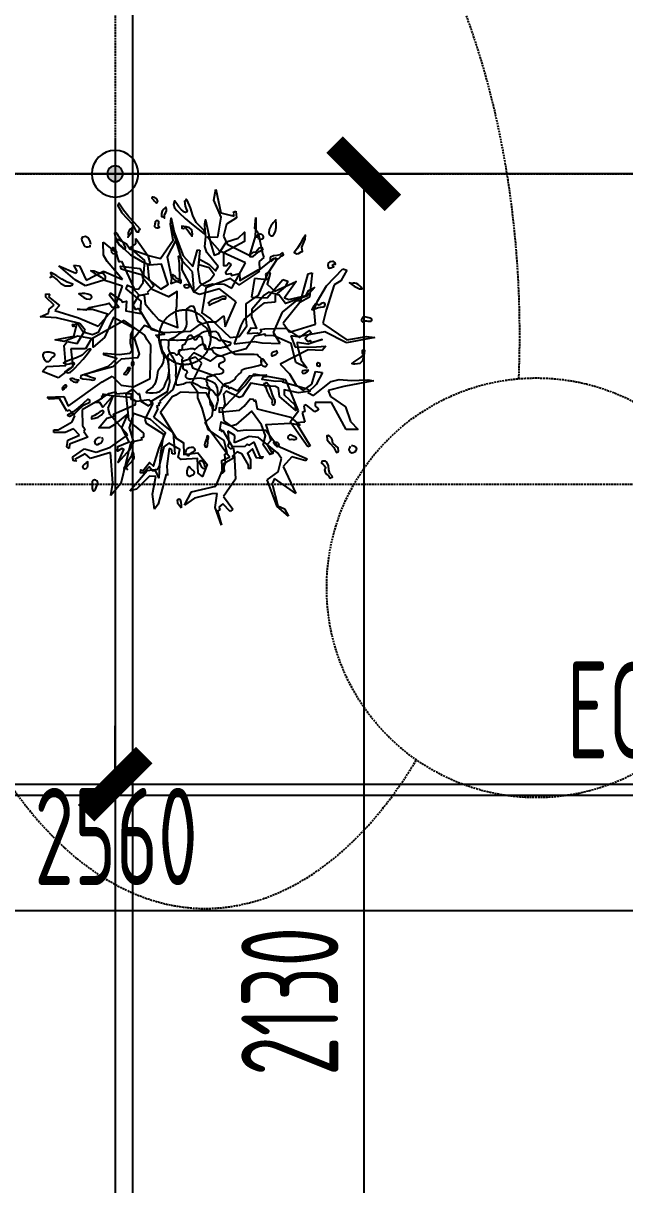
# Model space of a CAD drawing. Header units: millimetres. Extents: x 24675 to 175386, y -87697 to -40478.
# Drawn here: x 130634 to 131408, y -49157 to -47662 of the extents above; entities that cross this region are included whole.
import ezdxf

# ---------------------------------------------------------------- set-up
doc = ezdxf.new("R2010")
doc.units = ezdxf.units.MM
doc.header["$LTSCALE"] = 10
doc.header["$MEASUREMENT"] = 0
doc.linetypes.add('DASH', pattern=[0.35, 0.25, -0.1])
for name, color, linetype in [('EQUIP-消防', 3, 'Continuous'), ('FC-地面造型', 136, 'Continuous'), ('FF-活动家具', 51, 'Continuous'), ('FF2-植物', 86, 'Continuous'), ('RC-LTG', 2, 'Continuous'), ('RC-天花灯具', 2, 'Continuous'), ('RC-天花造型', 30, 'Continuous')]:
    doc.layers.add(name, color=color, linetype=linetype)
doc.styles.add('CCD_DIM', font='archs.shx', dxfattribs={"width": 0.7})
doc.dimstyles.new('1-50', dxfattribs={"dimscale": 50, "dimtxt": 2.5, "dimasz": 1.5, "dimexe": 1.5, "dimexo": 1.5, "dimgap": 0.6, "dimtad": 1, "dimdec": 0, "dimrnd": 5, "dimzin": 0, "dimdsep": 46, "dimtxsty": 'CCD_DIM', "dimblk": 'ARCHTICK', "dimcen": 0.125, "dimclrd": 44, "dimclre": 44, "dimclrt": 50, "dimadec": 0, "dimazin": 0, "dimtfac": 1, "dimtdec": 0, "dimtix": 1, "dimtmove": 2, "dimatfit": 3, "dimldrblk": 'DOT', "dimfxl": 5, "dimfxlon": 1, "dimtvp": 1, "dimtolj": 1, "dimtzin": 0, "dimarcsym": 0})

# ---------------------------------------------------------------- blocks, each defined once
blk = doc.blocks.new('asafs')
at = {"color": 251, "linetype": 'ByBlock'}
for p, q in [((7038, 62645), (6978, 62643)), ((6978, 62643), (6981, 62571)), ((6981, 62571), (7026, 62592)), ((7026, 62592), (7178, 62391)), ((7173, 62492), (7038, 62645)), ((7246, 62579), (7173, 62492)), ((7319, 62585), (7246, 62579)), ((7389, 62736), (7319, 62585)), ((7398, 62439), (7389, 62736)), ((8273, 62588), (8250, 62251)), ((8369, 62662), (8273, 62588)), ((8474, 62379), (8369, 62662)), ((8821, 62569), (8802, 62272)), ((8858, 62525), (8821, 62569)), ((6712, 62128), (6467, 62427)), ((6467, 62427), (6593, 62118)), ((7178, 62391), (7267, 62474)), ((7267, 62474), (7386, 62046)), ((7492, 62019), (7398, 62439)), ((8260, 62125), (8474, 62379)), ((8842, 62345), (8858, 62525)), ((9064, 62211), (8842, 62345)), ((9404, 62357), (9254, 62105)), ((9451, 62432), (9402, 62433)), ((9402, 62433), (9404, 62357)), ((9446, 62227), (9451, 62432)), ((6552, 62096), (6451, 62160)), ((6451, 62160), (6458, 62055)), ((6813, 61936), (6712, 62128)), ((7889, 62291), (7819, 62241)), ((7819, 62241), (7851, 62060)), ((8250, 62251), (7889, 62291)), ((7938, 61907), (7945, 62171)), ((7945, 62171), (8260, 62125)), ((8974, 62189), (8523, 61594)), ((8802, 62272), (8974, 62189)), ((9042, 62161), (9064, 62211)), ((9145, 62062), (9042, 62161)), ((9374, 62079), (9446, 62227)), ((9580, 62174), (9487, 61972)), ((9516, 61818), (9654, 62147)), ((9703, 62191), (9580, 62174)), ((9654, 62147), (9728, 62145)), ((9728, 62145), (9703, 62191)), ((6458, 62055), (6710, 61932)), ((6710, 61932), (6539, 61622)), ((6593, 62118), (6552, 62096)), ((6705, 61616), (6813, 61936)), ((7386, 62046), (7528, 61692)), ((7605, 61925), (7492, 62019)), ((7851, 62060), (7605, 61925)), ((8812, 61580), (9031, 61938)), ((9031, 61938), (9320, 61918)), ((9254, 62105), (9145, 62062)), ((9320, 61918), (9368, 61875)), ((9487, 61972), (9374, 62079)), ((9880, 62085), (9726, 61871)), ((9818, 61861), (9926, 62038)), ((9948, 62063), (9880, 62085)), ((9926, 62038), (9951, 62012)), ((9951, 62012), (9948, 62063)), ((7411, 61228), (7765, 61808)), ((7765, 61808), (7938, 61907)), ((9368, 61875), (9416, 61897)), ((9416, 61897), (9516, 61818)), ((9726, 61871), (9780, 61664)), ((9778, 61406), (9898, 61762)), ((9898, 61762), (9818, 61861)), ((6254, 61632), (6022, 61646)), ((6022, 61646), (6199, 61413)), ((6367, 61562), (6254, 61632)), ((6683, 61283), (6367, 61562)), ((6539, 61622), (6683, 61283)), ((6801, 61277), (6705, 61616)), ((7528, 61692), (7186, 61402)), ((8523, 61594), (8412, 61414)), ((8771, 61390), (8741, 61578)), ((8741, 61578), (8764, 61556)), ((8764, 61556), (8788, 61603)), ((8788, 61603), (8812, 61580)), ((9780, 61664), (9682, 61412)), ((6199, 61413), (6365, 61356)), ((6365, 61356), (6351, 61310)), ((6351, 61310), (6844, 61066)), ((7186, 61402), (6801, 61277)), ((8412, 61414), (8570, 61251)), ((8989, 61469), (8771, 61390)), ((9102, 61440), (8989, 61469)), ((9456, 61103), (9102, 61440)), ((9682, 61412), (9456, 61103)), ((10325, 61351), (9778, 61406)), ((10548, 61379), (10325, 61351)), ((10332, 61206), (10548, 61379)), ((6108, 61160), (6037, 61060)), ((6332, 60890), (6108, 61160)), ((7662, 60855), (7411, 61228)), ((8570, 61251), (8594, 61029)), ((8728, 61061), (8724, 61160)), ((8724, 61160), (9180, 61100)), ((9180, 61100), (9286, 60998)), ((9583, 61047), (10332, 61206)), ((6037, 61060), (5939, 61062)), ((5939, 61062), (6240, 60838)), ((6724, 60911), (6332, 60890)), ((6846, 60989), (6724, 60911)), ((6844, 61066), (6846, 60989)), ((6924, 60809), (6962, 60987)), ((6962, 60987), (7137, 61084)), ((7137, 61084), (7212, 61031)), ((7212, 61031), (7188, 60981)), ((7188, 60981), (7557, 60738)), ((8594, 61029), (8435, 60737)), ((8820, 61063), (8728, 61061)), ((8852, 60967), (8820, 61063)), ((8820, 60740), (8852, 60967)), ((9286, 60998), (9418, 60826)), ((9540, 60848), (9583, 61047)), ((10453, 61044), (10082, 60743)), ((10183, 60696), (10423, 60921)), ((10423, 60921), (10453, 61044)), ((6240, 60838), (6386, 60796)), ((6386, 60796), (6408, 60841)), ((6408, 60841), (6651, 60810)), ((6651, 60810), (6780, 60716)), ((6780, 60716), (6899, 60835)), ((6899, 60835), (6924, 60809)), ((7557, 60738), (7608, 60511)), ((7743, 60815), (7662, 60855)), ((7840, 60741), (7743, 60815)), ((8435, 60737), (7840, 60741)), ((8877, 60669), (8820, 60740)), ((9174, 60806), (8877, 60669)), ((9242, 60775), (9174, 60806)), ((9430, 60464), (9242, 60775)), ((9418, 60826), (9487, 60826)), ((9487, 60826), (9516, 60871)), ((9516, 60871), (9540, 60848)), ((10082, 60743), (10054, 60552)), ((10184, 60584), (10183, 60696)), ((7608, 60511), (7569, 60030)), ((8621, 60325), (8840, 60555)), ((8840, 60555), (8863, 60533)), ((8863, 60533), (8887, 60580)), ((8887, 60580), (8911, 60557)), ((8911, 60557), (8935, 60608)), ((8935, 60608), (8978, 60584)), ((8978, 60584), (9129, 60654)), ((9129, 60654), (9395, 60296)), ((9766, 60507), (9430, 60464)), ((9985, 60516), (9766, 60507)), ((10054, 60552), (9985, 60516)), ((10138, 60400), (10678, 60528)), ((10502, 60636), (10184, 60584)), ((10770, 60590), (10502, 60636)), ((10678, 60528), (10770, 60590)), ((6319, 60223), (5686, 60430)), ((5686, 60430), (6227, 60210)), ((8114, 60167), (8621, 60325)), ((9395, 60296), (9775, 60256)), ((9677, 60358), (9993, 60391)), ((9701, 60311), (9677, 60358)), ((9771, 60303), (9701, 60311)), ((9775, 60256), (9771, 60303)), ((9993, 60391), (10164, 60374)), ((10164, 60374), (10138, 60400)), ((6227, 60210), (6412, 60029)), ((6507, 60035), (6319, 60223)), ((8033, 59937), (8114, 60167)), ((10685, 60056), (10440, 59939)), ((10553, 59880), (10685, 60056)), ((6412, 60029), (6114, 59955)), ((6114, 59955), (6117, 59913)), ((6117, 59913), (6462, 59936)), ((6462, 59936), (6702, 59893)), ((6871, 59993), (6507, 60035)), ((6702, 59893), (6753, 59818)), ((6796, 59541), (6912, 59897)), ((6912, 59897), (6871, 59993)), ((7445, 59877), (7396, 59726)), ((7569, 60030), (7445, 59877)), ((8138, 59821), (8033, 59937)), ((8510, 59993), (8138, 59821)), ((8660, 59874), (8510, 59993)), ((8757, 59872), (8660, 59874)), ((8943, 59790), (8757, 59872)), ((10440, 59939), (10327, 59506)), ((10465, 59576), (10553, 59880)), ((5218, 59688), (5020, 59655)), ((5020, 59655), (5438, 59556)), ((5513, 59550), (5218, 59688)), ((6124, 59552), (5873, 59788)), ((5873, 59788), (5874, 59599)), ((6753, 59818), (6712, 59663)), ((6712, 59663), (6713, 59461)), ((7396, 59726), (7392, 59575)), ((9317, 59672), (8943, 59790)), ((9507, 59378), (9317, 59672)), ((5438, 59556), (5491, 59315)), ((5874, 59599), (5513, 59550)), ((5517, 59271), (5641, 59446)), ((5641, 59446), (5857, 59497)), ((5857, 59497), (5995, 59427)), ((5995, 59427), (6186, 59015)), ((6319, 59086), (6124, 59552)), ((6713, 59461), (6778, 59320)), ((7024, 59237), (6796, 59541)), ((7392, 59575), (7276, 59448)), ((7276, 59448), (7472, 59418)), ((8503, 59019), (8948, 59430)), ((8948, 59430), (9154, 59398)), ((10327, 59506), (9914, 59343)), ((10457, 59480), (10465, 59576)), ((10708, 59505), (10457, 59480)), ((10639, 59370), (10702, 59441)), ((10702, 59441), (10750, 59416)), ((11020, 59385), (10708, 59505)), ((10750, 59416), (10772, 59461)), ((10772, 59461), (11020, 59385)), ((5420, 59336), (5399, 59291)), ((5399, 59291), (5517, 59271)), ((5445, 59316), (5420, 59336)), ((5469, 59335), (5445, 59316)), ((5491, 59315), (5469, 59335)), ((6778, 59320), (6319, 59086)), ((7472, 59418), (7024, 59237)), ((7443, 59138), (7773, 59249)), ((7773, 59249), (7725, 58896)), ((9154, 59398), (9326, 59148)), ((9411, 59193), (9341, 59317)), ((9341, 59317), (9558, 59295)), ((9727, 59319), (9507, 59378)), ((9558, 59295), (9603, 59316)), ((9603, 59316), (9652, 59263)), ((9652, 59263), (9630, 59214)), ((9754, 59358), (9727, 59319)), ((9914, 59343), (9754, 59358)), ((10195, 59159), (10507, 59361)), ((10507, 59361), (10732, 59187)), ((10773, 59235), (10639, 59370)), ((10732, 59187), (10773, 59235)), ((6186, 59015), (5846, 58921)), ((7217, 58958), (7335, 59088)), ((7335, 59088), (7443, 59138)), ((8307, 58886), (8503, 59019)), ((9326, 59148), (9303, 58990)), ((9542, 59196), (9411, 59193)), ((9425, 58934), (9542, 59196)), ((9630, 59214), (9726, 59196)), ((9726, 59196), (10195, 59159)), ((5846, 58921), (5720, 58924)), ((5720, 58924), (5775, 58878)), ((5775, 58878), (6146, 58787)), ((6216, 58762), (6287, 58848)), ((6437, 58838), (6223, 58580)), ((6287, 58848), (6437, 58838)), ((6594, 58923), (6931, 58967)), ((6610, 58699), (6594, 58923)), ((6931, 58967), (6935, 58683)), ((7031, 58738), (7093, 58816)), ((7093, 58816), (7217, 58958)), ((7725, 58896), (7743, 58757)), ((8349, 58606), (8307, 58886)), ((9303, 58990), (9300, 58640)), ((9434, 58765), (9425, 58934)), ((6146, 58787), (6216, 58762)), ((6247, 58529), (6488, 58676)), ((6488, 58676), (6511, 58726)), ((6511, 58726), (6610, 58699)), ((6935, 58683), (6597, 58413)), ((7005, 58536), (7031, 58738)), ((7743, 58757), (7742, 58425)), ((8392, 58310), (8349, 58606)), ((8446, 58655), (8457, 58664)), ((8511, 58597), (8446, 58655)), ((8457, 58664), (8466, 58675)), ((8466, 58675), (8471, 58689)), ((8471, 58689), (8469, 58705)), ((8469, 58705), (8536, 58664)), ((8587, 58564), (8511, 58597)), ((8536, 58664), (8607, 58633)), ((8607, 58633), (8679, 58600)), ((8679, 58600), (8747, 58551)), ((9300, 58640), (9578, 58425)), ((9702, 58422), (9434, 58765)), ((10186, 58592), (10040, 58401)), ((10663, 58398), (10186, 58592)), ((6223, 58580), (6247, 58529)), ((6597, 58413), (6626, 58323)), ((6728, 58370), (6883, 58539)), ((6883, 58539), (7005, 58536)), ((7182, 58402), (6970, 58152)), ((7552, 58555), (7182, 58402)), ((7742, 58425), (7552, 58555)), ((7841, 57921), (8117, 58417)), ((8117, 58417), (8282, 58247)), ((8668, 58537), (8587, 58564)), ((8746, 58500), (8668, 58537)), ((8768, 58491), (8746, 58500)), ((8747, 58551), (8765, 58544)), ((8765, 58544), (8789, 58544)), ((8792, 58487), (8768, 58491)), ((8789, 58544), (8815, 58545)), ((8817, 58490), (8792, 58487)), ((8815, 58545), (8838, 58539)), ((8839, 58497), (8817, 58490)), ((8838, 58539), (8842, 58531)), ((8842, 58505), (8839, 58497)), ((8842, 58531), (8843, 58518)), ((8843, 58518), (8842, 58505)), ((9578, 58425), (9793, 57885)), ((9801, 58348), (9702, 58422)), ((10040, 58401), (9801, 58348)), ((10161, 58462), (10256, 58499)), ((10417, 58072), (10161, 58462)), ((10256, 58499), (10650, 58388)), ((10650, 58388), (10697, 58266)), ((10830, 58190), (10663, 58398)), ((6626, 58323), (6728, 58370)), ((7002, 58098), (7381, 58382)), ((7381, 58382), (7540, 58269)), ((7540, 58269), (7381, 57804)), ((7614, 58117), (7600, 58241)), ((7600, 58241), (7805, 58157)), ((8282, 58247), (8484, 58119)), ((8942, 58067), (8392, 58310)), ((9140, 58207), (8942, 58067)), ((9580, 57881), (9140, 58207)), ((9767, 58161), (9940, 58314)), ((9940, 58314), (10417, 58072)), ((10697, 58266), (10830, 58190)), ((6964, 58082), (6482, 57962)), ((6899, 57926), (7002, 58098)), ((6970, 58152), (6964, 58082)), ((7512, 57634), (7614, 58117)), ((7805, 58157), (7787, 57778)), ((8574, 57992), (8456, 57842)), ((8484, 58119), (8574, 57992)), ((8826, 57932), (8845, 57974)), ((8845, 57974), (8945, 57952)), ((8945, 57952), (8965, 57997)), ((8965, 57997), (9141, 57947)), ((9141, 57947), (9155, 58103)), ((9155, 58103), (9561, 57841)), ((9830, 57908), (9767, 58161)), ((6482, 57962), (6462, 57892)), ((6462, 57892), (6899, 57926)), ((6968, 57780), (6690, 57630)), ((7117, 57840), (6968, 57780)), ((7381, 57804), (7117, 57840)), ((7787, 57778), (7768, 57607)), ((7850, 57675), (7841, 57921)), ((8456, 57842), (8226, 57782)), ((8226, 57782), (8239, 57655)), ((8239, 57655), (8458, 57764)), ((8658, 57804), (8400, 57496)), ((8458, 57764), (8604, 57909)), ((8604, 57909), (8658, 57804)), ((8775, 57482), (8780, 57773)), ((8780, 57773), (8848, 57771)), ((8947, 57771), (8826, 57932)), ((8848, 57771), (8896, 57710)), ((8926, 57723), (8947, 57771)), ((9561, 57841), (9580, 57881)), ((9793, 57885), (9830, 57908)), ((6690, 57630), (6378, 57345)), ((6668, 57489), (7123, 57625)), ((7123, 57625), (7363, 57677)), ((7363, 57677), (7642, 57239)), ((7697, 57242), (7512, 57634)), ((7768, 57607), (7850, 57675)), ((8896, 57710), (8926, 57723)), ((6378, 57345), (6401, 57275)), ((6401, 57275), (6594, 57372)), ((6594, 57372), (6668, 57489)), ((8400, 57496), (8358, 57356)), ((8358, 57356), (8372, 57136)), ((8479, 57270), (8563, 57546)), ((8563, 57546), (8667, 57503)), ((8667, 57503), (8843, 57227)), ((9247, 57204), (8775, 57482)), ((7642, 57239), (7577, 56886)), ((7589, 56736), (7697, 57242)), ((8364, 56741), (8479, 57270)), ((8843, 57227), (9105, 57133)), ((9242, 56990), (9247, 57204)), ((8357, 56996), (8347, 56842)), ((8372, 57136), (8357, 56996)), ((9105, 57133), (9242, 56990)), ((7577, 56886), (7589, 56736)), ((8347, 56842), (8364, 56741))]:
    blk.add_line(p, q, dxfattribs=at)
at = {"color": 251, "linetype": 'ByBlock', "flags": 128}
for points in [[(6820, 62212), (6809, 62186), (6802, 62174), (6792, 62164), (6759, 62271), (6706, 62367), (6647, 62459), (6599, 62556), (6601, 62571), (6628, 62556), (6662, 62546), (6683, 62575), (6671, 62565), (6662, 62554), (6658, 62541), (6662, 62525), (6717, 62450), (6782, 62380), (6825, 62303), (6820, 62212)], [(8019, 62572), (8020, 62601), (8027, 62630), (8041, 62653), (8066, 62666), (8079, 62668), (8092, 62666), (8104, 62662), (8132, 62644), (8151, 62635), (8168, 62625), (8181, 62611), (8186, 62598), (8188, 62584), (8187, 62569), (8183, 62556), (8168, 62538), (8148, 62526), (8127, 62514), (8110, 62497), (8101, 62482), (8091, 62469), (8079, 62459), (8065, 62452), (8053, 62453), (8043, 62461), (8036, 62473), (8033, 62482), (8029, 62505), (8024, 62527), (8020, 62549), (8019, 62572)], [(6068, 61865), (6009, 61877), (5958, 61912), (5932, 61962), (5944, 62015), (5972, 62032), (6007, 62025), (6046, 62007), (6081, 61987), (6101, 61968), (6113, 61940), (6116, 61908), (6109, 61878), (6100, 61877), (6086, 61878)], [(8483, 61817), (8496, 61762), (8492, 61736), (8466, 61716), (8446, 61790), (8419, 61865), (8404, 61931), (8424, 61979), (8459, 61984), (8475, 61941), (8480, 61876), (8483, 61817)], [(10052, 61810), (10030, 61804), (10006, 61804), (9956, 61808), (9980, 61836), (10002, 61867), (10024, 61890), (10051, 61898), (10074, 61885), (10083, 61859), (10076, 61831), (10052, 61810)], [(10280, 61654), (10277, 61678), (10290, 61702), (10311, 61718), (10333, 61720), (10368, 61715), (10402, 61717), (10436, 61718), (10468, 61706), (10471, 61701), (10472, 61691), (10471, 61681), (10468, 61673), (10442, 61655), (10412, 61646), (10381, 61636), (10352, 61621), (10334, 61616), (10313, 61623), (10294, 61637), (10280, 61654)], [(5366, 61403), (5487, 61327), (5586, 61226), (5688, 61128), (5815, 61059), (5817, 61054), (5818, 61042), (5818, 61013), (5802, 61015), (5789, 61011), (5778, 61001), (5769, 60989), (5664, 61097), (5557, 61201), (5443, 61298), (5319, 61383), (5344, 61397), (5356, 61403), (5366, 61403)], [(5859, 61400), (5856, 61406), (5855, 61418), (5856, 61446), (5934, 61428), (6006, 61396), (6070, 61350), (6127, 61285), (6131, 61269), (6127, 61254), (6117, 61244), (6108, 61242), (6044, 61277), (5984, 61319), (5924, 61362), (5859, 61400)], [(5262, 60746), (5275, 60735), (5286, 60723), (5290, 60710), (5285, 60697), (5276, 60693), (5264, 60691), (5251, 60693), (5240, 60698), (5218, 60720), (5200, 60746), (5191, 60772), (5195, 60793), (5210, 60799), (5225, 60786), (5243, 60764), (5262, 60746)], [(5489, 60558), (5458, 60540), (5428, 60531), (5398, 60531), (5365, 60540), (5399, 60578), (5437, 60605), (5482, 60617), (5534, 60612), (5533, 60595), (5538, 60582), (5548, 60570), (5560, 60560), (5522, 60564), (5504, 60563), (5489, 60558)], [(5459, 60298), (5555, 60188), (5649, 60075), (5738, 59959), (5823, 59840), (5794, 59836), (5767, 59845), (5746, 59860), (5733, 59874), (5626, 59989), (5500, 60055), (5365, 60103), (5230, 60165), (5210, 60183), (5230, 60187), (5255, 60191), (5251, 60211), (5296, 60206), (5340, 60195), (5382, 60179), (5425, 60161), (5435, 60163), (5444, 60173), (5449, 60188), (5445, 60205), (5405, 60262), (5354, 60307), (5299, 60347), (5246, 60389), (5315, 60408), (5373, 60386), (5420, 60343), (5459, 60298)], [(6718, 60227), (6696, 60227), (6674, 60228), (6657, 60235), (6650, 60254), (6639, 60296), (6615, 60327), (6588, 60353), (6567, 60383), (6605, 60385), (6623, 60384), (6638, 60378), (6667, 60346), (6686, 60308), (6701, 60267), (6718, 60227)], [(6771, 60072), (6749, 60095), (6741, 60122), (6743, 60149), (6750, 60172), (6758, 60178), (6770, 60173), (6783, 60162), (6792, 60148), (6795, 60127), (6790, 60108), (6781, 60090), (6771, 60072)], [(9785, 59998), (9777, 59997), (9772, 59993), (9762, 59983), (9739, 59954), (9721, 59919), (9700, 59896), (9670, 59900), (9650, 59927), (9647, 59964), (9657, 60003), (9676, 60036), (9694, 60052), (9716, 60061), (9740, 60065), (9764, 60060), (9778, 60049), (9787, 60032), (9794, 60014), (9803, 59997)], [(10733, 60106), (10683, 60113), (10632, 60118), (10592, 60129), (10579, 60158), (10601, 60190), (10644, 60181), (10693, 60147), (10733, 60106)], [(10010, 59689), (9980, 59711), (9943, 59720), (9909, 59734), (9885, 59769), (9884, 59787), (9889, 59802), (9898, 59812), (9906, 59813), (9947, 59795), (9993, 59772), (10021, 59739), (10010, 59689)], [(5804, 58594), (5738, 58571), (5673, 58560), (5607, 58561), (5537, 58571), (5591, 58615), (5649, 58653), (5710, 58680), (5778, 58687), (5792, 58682), (5806, 58671), (5818, 58656), (5825, 58640), (5825, 58627), (5820, 58614), (5813, 58601), (5804, 58594)], [(6132, 58174), (6126, 58147), (6094, 58102), (6088, 58073), (6010, 58087), (5939, 58064), (5869, 58035), (5795, 58029), (5873, 58079), (5954, 58123), (6034, 58169), (6108, 58226), (6123, 58200), (6128, 58187), (6132, 58174)], [(6251, 57534), (6259, 57582), (6285, 57609), (6323, 57614), (6364, 57600), (6374, 57582), (6365, 57560), (6352, 57533), (6347, 57506), (6334, 57521), (6328, 57527), (6322, 57529), (6309, 57524), (6300, 57513), (6296, 57499), (6298, 57481), (6274, 57483), (6260, 57496), (6254, 57515), (6251, 57534)], [(10104, 57420), (10046, 57471), (9976, 57491), (9904, 57504), (9838, 57536), (9828, 57554), (9824, 57580), (9827, 57606), (9835, 57622), (9861, 57625), (9883, 57605), (9905, 57576), (9930, 57553), (9945, 57551), (9958, 57557), (9969, 57566), (9979, 57571), (10020, 57560), (10055, 57531), (10088, 57496), (10127, 57471), (10104, 57420)], [(9638, 57329), (9579, 57339), (9542, 57387), (9502, 57436), (9436, 57449), (9412, 57460), (9383, 57491), (9364, 57524), (9370, 57545), (9442, 57539), (9506, 57483), (9574, 57415), (9660, 57370), (9664, 57363), (9660, 57350), (9651, 57337), (9638, 57329)], [(6724, 57037), (6726, 57025), (6727, 57012), (6727, 56987), (6697, 57008), (6672, 57034), (6651, 57064), (6632, 57095), (6625, 57122), (6629, 57153), (6633, 57186), (6623, 57219), (6680, 57132), (6705, 57087), (6724, 57037)], [(9527, 57101), (9537, 57056), (9546, 57036), (9561, 57020), (9592, 57011), (9622, 57019), (9648, 57039), (9665, 57067), (9667, 57092), (9656, 57112), (9636, 57127), (9611, 57138), (9593, 57138), (9578, 57131), (9563, 57123), (9545, 57120)], [(7304, 56978), (7276, 56979), (7248, 56972), (7227, 56957), (7221, 56935), (7232, 56884), (7236, 56858), (7239, 56831), (7245, 56818), (7257, 56809), (7274, 56804), (7290, 56805), (7298, 56810), (7303, 56818), (7305, 56836), (7304, 56863), (7300, 56890), (7300, 56917), (7315, 56940), (7320, 56950), (7318, 56962), (7312, 56973), (7304, 56978)], [(8070, 57082), (8057, 56985), (8005, 56939), (7925, 56922), (7829, 56909), (7828, 56960), (7848, 56960), (7869, 56959), (7887, 56952), (7902, 56933), (7948, 56979), (7987, 57032), (8024, 57085), (8068, 57133), (8069, 57108), (8070, 57082)]]:
    blk.add_lwpolyline(points, dxfattribs=at)
at = {"flags": 128}
for points in [[(6339, 59365), (6376, 59348), (6500, 59442), (6533, 59427), (6517, 59347), (6552, 59331), (6515, 59192), (6636, 59179), (6438, 58858), (6469, 58843), (6717, 59189), (6606, 59348), (6788, 59783), (7017, 59814), (7234, 59844), (7339, 59686), (7663, 59328), (7640, 59164), (7448, 59031), (7326, 59050), (7054, 59057), (6891, 58838), (6475, 58674), (6493, 58643), (6689, 58691), (6809, 58551), (6627, 58174), (6926, 58374), (6956, 58298), (6875, 57985), (6781, 57950), (6723, 57844), (6883, 57975), (7027, 58352), (6878, 58471), (6834, 58662), (6890, 58740), (7153, 58949), (7284, 58954), (7489, 58858), (7485, 58962), (7580, 59016), (7565, 58844), (7582, 58808), (7542, 58770), (7503, 58787), (7491, 58711), (7468, 58339), (7628, 58088), (7496, 57911), (7533, 57878), (7636, 57983), (7692, 57932), (7673, 57894), (7709, 57876), (7652, 57679), (7741, 57926), (7719, 58127), (7794, 58119), (8031, 58045), (8168, 57938), (8075, 58135), (7738, 58230), (7607, 58560), (7616, 58687), (7586, 58709), (7629, 58884), (7855, 59031), (7942, 59328), (8003, 59474), (8004, 59552), (8094, 59669), (7956, 59968), (8045, 60050), (8225, 59982), (8353, 59577), (8534, 59400), (8517, 59382), (8554, 59363), (8536, 59344), (8576, 59325), (8558, 59290), (8614, 59169), (8340, 58962), (8313, 58660), (8349, 58662), (8355, 58718), (8391, 58736), (8421, 58485), (8409, 58349), (8429, 58369), (8534, 57939), (8583, 57865), (8616, 58077), (8572, 58330), (8659, 58330), (8836, 58136), (8932, 58112), (8694, 58410), (8546, 58435), (8517, 58490), (8507, 58664), (8471, 58932), (8709, 59078), (8732, 59132), (8622, 59370), (8677, 59414), (8853, 59386), (8927, 59410), (8925, 59484), (9001, 59485), (8960, 59124), (8883, 59040), (8751, 58937), (8752, 58882), (8787, 58859), (8770, 58840), (8924, 58804), (9056, 58205), (9193, 58032), (9168, 58210), (9205, 58644), (9482, 58544), (9558, 58607), (9697, 58519), (9677, 58499), (9716, 58501), (9733, 58555), (9564, 58680), (9405, 58640), (9208, 58720), (8966, 58904), (9223, 59182), (9245, 59271), (9181, 59446), (9326, 59467), (9309, 59449), (9346, 59430), (9328, 59411), (9608, 59233), (9597, 59003), (9563, 58965), (9581, 58927), (9521, 58848), (9778, 58734), (9777, 58676), (9813, 58695), (9798, 58793), (9640, 58869), (9722, 58957), (9837, 58899), (9997, 58892), (9997, 58931), (9938, 58930), (9741, 59053), (9706, 59140), (9782, 59221), (9820, 59203), (9922, 59378), (10061, 59363), (10095, 59392), (9865, 59411), (9802, 59274), (9336, 59641), (9195, 59731), (9070, 59607), (8898, 59591), (8670, 59720), (8667, 60194), (8722, 60270), (8753, 60334), (9039, 60530), (9493, 60241), (9571, 60103), (9777, 60094), (9744, 59843), (9944, 59670), (10162, 59751), (10103, 59828), (9842, 59850), (9869, 60137), (9829, 60193), (9689, 60170), (9582, 60367), (9653, 60456), (9978, 60526), (10208, 60530), (10090, 60587), (10084, 60646), (10016, 60705), (10133, 60810), (10131, 60858), (10075, 60856), (10092, 60821), (9938, 60702), (10003, 60630), (9673, 60540), (9400, 60432), (9172, 60707), (9070, 61015), (9332, 61087), (9581, 60998), (9729, 61075), (9957, 61267), (9719, 61170), (9702, 61203), (9751, 61283), (9669, 61278), (9577, 61079), (9335, 61219), (9074, 61109), (9286, 61357), (9339, 61446), (9347, 61630), (9168, 61492), (9126, 61360), (9091, 61372), (8907, 60983), (8847, 60982), (8785, 61080), (8764, 61393), (8971, 61568), (8893, 61625), (8893, 61703), (8723, 61466), (8692, 61351), (8727, 61333), (8706, 61139), (8635, 61037), (8728, 60942), (8708, 60922), (8847, 60890), (8924, 60750), (8884, 60691), (8845, 60710), (8661, 60419), (8486, 60381), (8112, 60418), (7992, 60519), (7874, 60559), (7757, 60564), (7657, 60658), (7636, 60502), (7491, 60861), (7723, 61039), (8001, 60942), (8076, 60974), (8103, 61263), (8247, 61410), (8400, 61912), (8236, 61484), (8098, 61339), (8037, 61577), (8005, 61575), (8026, 61300), (7996, 61110), (7938, 61070), (7818, 61104), (7661, 61106), (7552, 61055), (7365, 61424), (7725, 61574), (7904, 61770), (7758, 61772), (7716, 62059), (7819, 62293), (7791, 62451), (7720, 62119), (7534, 62080), (7549, 62097), (7533, 62117), (7549, 62136), (7513, 62153), (7499, 62059), (7637, 61959), (7679, 61787), (7626, 61678), (7309, 61530), (7232, 61802), (7233, 61902), (7198, 61859), (7131, 61565), (7113, 61509), (7181, 61452), (7175, 61333), (6972, 61506), (6932, 61487), (7049, 61294), (7089, 61275), (7068, 61197), (7242, 61207), (7280, 60938), (7060, 60938), (6847, 61211), (6777, 61188), (6815, 61107), (6948, 60981), (6947, 60884), (7104, 60861), (7165, 60811), (7277, 60710), (7379, 60615), (7419, 60529), (7509, 60265), (7234, 60307), (7127, 60294), (6870, 60299), (6968, 60449), (6845, 60745), (6649, 60917), (6594, 60922), (6496, 61307), (6441, 61324), (6473, 60976), (6607, 60892), (6832, 60587), (6746, 60462), (6384, 60593), (6409, 60803), (6360, 60923), (6241, 61146), (6016, 61397), (5962, 61379), (6040, 61225), (6131, 61165), (6242, 60801), (6285, 60610), (5949, 60392), (5674, 60448), (5558, 60441), (5952, 60348), (6253, 60492), (6629, 60405), (6725, 60414), (6663, 60252), (6368, 60271), (6235, 60288), (6289, 60222), (6480, 60226), (6868, 60001), (6737, 59871), (6641, 59712), (6544, 59642), (6426, 59738), (6377, 59922), (6278, 59912), (6366, 59737), (6479, 59619), (6399, 59578), (6157, 59786), (6048, 59822), (5878, 59813), (5769, 59827), (5649, 59837), (5571, 59824), (5983, 59726), (6197, 59656), (6166, 59573), (5954, 59437), (5884, 59230), (5775, 59123), (5941, 59116), (6150, 59488), (6376, 59480), (6376, 59427), (6329, 59389)], [(7622, 59695), (7566, 59711), (7553, 59715), (7548, 59721), (7543, 59726), (7505, 59753), (7494, 59764), (7486, 59777), (7475, 59798), (7460, 59816), (7442, 59832), (7424, 59847), (7419, 59853), (7405, 59874), (7402, 59880), (7399, 59901), (7355, 59918), (7260, 59945), (7167, 59971), (7125, 59988), (7125, 60014), (7124, 60041), (7129, 60065), (7147, 60083), (7158, 60091), (7167, 60100), (7173, 60110), (7179, 60121), (7228, 60126), (7331, 60122), (7435, 60115), (7489, 60115), (7556, 60154), (7597, 60198), (7632, 60248), (7680, 60307), (7697, 60335), (7714, 60373), (7734, 60408), (7757, 60426), (7774, 60426), (7809, 60422), (7826, 60422), (7882, 60426), (7927, 60417), (7969, 60395), (8018, 60362), (8049, 60342), (8084, 60322), (8120, 60304), (8156, 60292), (8188, 60287), (8222, 60284), (8256, 60281), (8288, 60278), (8313, 60277), (8338, 60280), (8362, 60281), (8415, 60271), (8447, 60273), (8479, 60276), (8512, 60274), (8520, 60271), (8527, 60266), (8533, 60260), (8536, 60251), (8536, 60222), (8529, 60195), (8519, 60168), (8514, 60139), (8510, 60127), (8504, 60115), (8497, 60103), (8492, 60090), (8481, 60022), (8491, 59958), (8519, 59897), (8559, 59839), (8564, 59827), (8567, 59811), (8568, 59793), (8570, 59775), (8577, 59739), (8584, 59703), (8594, 59669), (8606, 59636), (8629, 59604), (8661, 59576), (8694, 59550), (8723, 59518), (8675, 59514), (8625, 59516), (8577, 59525), (8534, 59542), (8495, 59575), (8468, 59621), (8448, 59672), (8430, 59722), (8414, 59780), (8408, 59842), (8411, 59904), (8426, 60002), (8426, 60039), (8418, 60073), (8395, 60095), (8377, 60100), (8357, 60100), (8336, 60093), (8318, 60077), (8309, 60073), (8296, 60077), (8283, 60087), (8275, 60098), (8269, 60116), (8261, 60133), (8250, 60144), (8234, 60148), (8193, 60151), (8155, 60160), (8116, 60169), (8076, 60171), (8071, 60168), (8065, 60163), (8059, 60159), (8053, 60160), (8024, 60191), (7993, 60220), (7959, 60238), (7920, 60235), (7912, 60226), (7905, 60192), (7896, 60178), (7882, 60172), (7867, 60171), (7834, 60174), (7828, 60174), (7823, 60172), (7818, 60169), (7816, 60165), (7796, 60128), (7764, 60107), (7725, 60095), (7685, 60086), (7664, 60075), (7648, 60059), (7640, 60039), (7642, 60019), (7664, 59998), (7695, 59983), (7718, 59965), (7718, 59938), (7708, 59925), (7694, 59912), (7661, 59888), (7656, 59878), (7655, 59865), (7659, 59851), (7665, 59841), (7685, 59830), (7707, 59824), (7756, 59817), (7777, 59811), (7797, 59802), (7816, 59792), (7836, 59784), (7847, 59782), (7859, 59781), (7870, 59779), (7876, 59775), (7886, 59757), (7891, 59736), (7890, 59715), (7878, 59686), (7877, 59677), (7879, 59669), (7884, 59660), (7871, 59653), (7861, 59645), (7854, 59634), (7850, 59621), (7849, 59587), (7853, 59553), (7854, 59519), (7850, 59485), (7842, 59456), (7837, 59437), (7834, 59419), (7830, 59390), (7826, 59379), (7819, 59369), (7811, 59360), (7803, 59350), (7802, 59346), (7802, 59336), (7801, 59332), (7794, 59325), (7786, 59318), (7778, 59314), (7771, 59311), (7757, 59312), (7750, 59324), (7747, 59340), (7745, 59355), (7741, 59370), (7730, 59413), (7724, 59438), (7722, 59450), (7722, 59462), (7725, 59496), (7727, 59510), (7721, 59521), (7700, 59548), (7682, 59585), (7672, 59624), (7660, 59661), (7636, 59691)]]:
    blk.add_lwpolyline(points, close=True, dxfattribs=at)
for points in [[(8295, 62094), (8211, 62018), (8125, 61946), (8036, 61876), (7944, 61810), (7941, 61833), (7947, 61854), (7959, 61871), (7969, 61881), (8057, 61965), (8107, 62064), (8143, 62171), (8189, 62278), (8203, 62293), (8206, 62277), (8210, 62257), (8225, 62261), (8222, 62225), (8214, 62190), (8202, 62156), (8189, 62122), (8190, 62115), (8198, 62107), (8210, 62103), (8223, 62106), (8267, 62138), (8301, 62177), (8331, 62221), (8363, 62262), (8379, 62207), (8363, 62162), (8329, 62125), (8295, 62094)], [(8497, 62067), (8483, 62092), (8476, 62116), (8475, 62140), (8481, 62166), (8512, 62139), (8533, 62107), (8542, 62072), (8540, 62030), (8527, 62031), (8516, 62027), (8507, 62020), (8500, 62010), (8502, 62041), (8501, 62055), (8497, 62067)], [(8640, 62246), (8632, 62235), (8623, 62227), (8613, 62224), (8603, 62228), (8599, 62235), (8598, 62244), (8599, 62255), (8603, 62263), (8620, 62281), (8640, 62295), (8659, 62302), (8676, 62298), (8681, 62286), (8671, 62274), (8654, 62261), (8640, 62246)], [(9150, 62155), (9093, 62060), (9016, 61982), (8941, 61902), (8890, 61802), (8885, 61800), (8876, 61800), (8854, 61800), (8855, 61813), (8852, 61823), (8844, 61832), (8835, 61839), (8917, 61921), (8997, 62006), (9070, 62095), (9134, 62193), (9146, 62172), (9150, 62163), (9150, 62155)], [(6978, 61839), (6959, 61892), (6950, 61944), (6950, 61996), (6957, 62052), (6991, 62008), (7022, 61962), (7044, 61913), (7050, 61859), (7046, 61848), (7038, 61837), (7026, 61828), (7014, 61822), (7004, 61822), (6993, 61826), (6984, 61832), (6978, 61839)], [(6656, 61583), (6635, 61588), (6599, 61614), (6577, 61620), (6587, 61681), (6569, 61738), (6545, 61794), (6540, 61853), (6579, 61790), (6614, 61725), (6651, 61661), (6696, 61602), (6676, 61590), (6666, 61586), (6656, 61583)], [(9154, 61763), (9159, 61765), (9168, 61766), (9190, 61765), (9177, 61703), (9153, 61646), (9118, 61595), (9068, 61551), (9056, 61548), (9044, 61551), (9036, 61559), (9035, 61567), (9061, 61617), (9093, 61664), (9126, 61711), (9154, 61763)], [(9518, 61591), (9526, 61638), (9552, 61678), (9591, 61698), (9632, 61688), (9646, 61666), (9641, 61638), (9627, 61607), (9612, 61579), (9598, 61564), (9576, 61555), (9551, 61553), (9528, 61558), (9527, 61565), (9527, 61576)], [(6161, 61496), (6199, 61489), (6220, 61468), (6224, 61438), (6213, 61405), (6200, 61398), (6182, 61405), (6162, 61416), (6141, 61420), (6152, 61430), (6156, 61435), (6158, 61440), (6154, 61450), (6146, 61457), (6135, 61460), (6121, 61459), (6122, 61478), (6132, 61489), (6146, 61494), (6161, 61496)], [(5782, 61126), (5772, 61124), (5762, 61124), (5742, 61124), (5758, 61148), (5779, 61167), (5802, 61183), (5825, 61198), (5846, 61203), (5870, 61199), (5896, 61196), (5921, 61204), (5854, 61159), (5820, 61140), (5782, 61126)], [(8255, 61093), (8254, 61110), (8255, 61128), (8260, 61142), (8275, 61147), (8308, 61155), (8331, 61173), (8351, 61195), (8374, 61211), (8376, 61181), (8375, 61167), (8371, 61155), (8347, 61132), (8317, 61118), (8285, 61106), (8255, 61093)], [(9795, 60989), (9774, 60997), (9765, 61003), (9757, 61012), (9841, 61036), (9914, 61078), (9985, 61123), (10059, 61161), (10071, 61158), (10060, 61137), (10052, 61111), (10075, 61093), (10067, 61103), (10058, 61110), (10048, 61114), (10036, 61111), (9979, 61067), (9925, 61017), (9866, 60983), (9795, 60989)], [(8136, 61053), (8153, 61070), (8174, 61076), (8195, 61074), (8213, 61068), (8217, 61062), (8214, 61052), (8205, 61042), (8194, 61035), (8178, 61033), (8163, 61037), (8149, 61044), (8136, 61053)], [(5743, 60665), (5743, 60687), (5737, 60710), (5725, 60726), (5708, 60731), (5669, 60723), (5648, 60720), (5628, 60718), (5618, 60713), (5611, 60704), (5607, 60691), (5608, 60677), (5612, 60671), (5619, 60668), (5633, 60665), (5653, 60666), (5675, 60669), (5695, 60668), (5713, 60656), (5721, 60653), (5730, 60654), (5738, 60658), (5743, 60665)], [(5832, 60054), (5757, 60065), (5721, 60107), (5706, 60171), (5695, 60247), (5735, 60248), (5735, 60232), (5735, 60215), (5729, 60201), (5715, 60189), (5751, 60152), (5792, 60121), (5834, 60090), (5872, 60055), (5852, 60055), (5832, 60054)], [(10088, 60031), (10111, 60029), (10133, 60023), (10151, 60012), (10162, 59991), (10163, 59981), (10162, 59971), (10159, 59962), (10145, 59940), (10138, 59925), (10131, 59911), (10120, 59901), (10110, 59897), (10099, 59896), (10088, 59897), (10078, 59900), (10064, 59912), (10054, 59928), (10044, 59945), (10031, 59958), (10019, 59966), (10009, 59975), (10002, 59984), (9996, 59995), (9996, 60005), (10003, 60013), (10011, 60018), (10019, 60021), (10036, 60023), (10053, 60027), (10070, 60030), (10088, 60031)], [(6939, 59499), (6967, 59561), (6987, 59625), (7012, 59685), (7056, 59736), (7063, 59727), (7072, 59720), (7082, 59716), (7095, 59717), (7064, 59665), (7041, 59608), (7016, 59552), (6979, 59498), (6974, 59483), (6974, 59464), (6975, 59444), (6971, 59426), (6965, 59423), (6954, 59422), (6944, 59423), (6938, 59425), (6932, 59443), (6930, 59463), (6933, 59482), (6939, 59499)], [(9508, 59670), (9466, 59660), (9445, 59663), (9430, 59684), (9487, 59699), (9545, 59720), (9596, 59731), (9633, 59715), (9637, 59687), (9604, 59674), (9554, 59671), (9508, 59670)], [(6042, 58804), (6049, 58850), (6086, 58879), (6123, 58910), (6132, 58962), (6141, 58981), (6164, 59004), (6190, 59019), (6206, 59014), (6202, 58957), (6160, 58907), (6108, 58853), (6074, 58785), (6068, 58782), (6059, 58785), (6048, 58793), (6042, 58804)], [(5864, 58894), (5829, 58886), (5813, 58880), (5802, 58868), (5795, 58844), (5801, 58819), (5817, 58799), (5839, 58784), (5858, 58783), (5874, 58791), (5886, 58807), (5893, 58827), (5894, 58841), (5888, 58853), (5881, 58865), (5879, 58880)], [(6118, 58431), (6157, 58477), (6171, 58532), (6181, 58589), (6205, 58642), (6218, 58649), (6239, 58652), (6259, 58650), (6272, 58643), (6274, 58622), (6259, 58605), (6236, 58588), (6219, 58568), (6218, 58556), (6223, 58546), (6229, 58537), (6233, 58529), (6226, 58496), (6203, 58469), (6177, 58443), (6157, 58412), (6118, 58431)], [(8113, 58655), (8112, 58661), (8109, 58666), (8101, 58673), (8079, 58692), (8051, 58707), (8033, 58724), (8036, 58748), (8056, 58763), (8085, 58766), (8115, 58757), (8141, 58741), (8154, 58726), (8161, 58709), (8164, 58690), (8161, 58671), (8152, 58660), (8140, 58653), (8126, 58647), (8113, 58641)], [(7876, 58480), (7892, 58504), (7899, 58533), (7910, 58560), (7936, 58578), (7951, 58579), (7963, 58574), (7970, 58567), (7971, 58561), (7958, 58528), (7940, 58492), (7915, 58470), (7876, 58480)], [(9521, 58421), (9517, 58439), (9516, 58458), (9518, 58498), (9541, 58479), (9565, 58461), (9583, 58442), (9589, 58421), (9579, 58403), (9560, 58396), (9538, 58402), (9521, 58421)], [(9403, 58241), (9422, 58244), (9440, 58233), (9453, 58217), (9455, 58199), (9451, 58171), (9453, 58144), (9454, 58117), (9446, 58092), (9441, 58089), (9434, 58088), (9426, 58089), (9420, 58092), (9406, 58113), (9398, 58137), (9390, 58161), (9378, 58185), (9374, 58199), (9379, 58216), (9390, 58231), (9403, 58241)], [(8208, 57899), (8213, 57939), (8216, 57980), (8224, 58012), (8246, 58022), (8272, 58004), (8265, 57969), (8239, 57931), (8208, 57899)], [(7131, 57846), (7101, 57810), (7084, 57769), (7075, 57723), (7067, 57676), (7059, 57659), (7044, 57647), (7026, 57643), (7008, 57652), (6996, 57675), (7001, 57699), (7016, 57723), (7034, 57745), (7037, 57755), (7035, 57767), (7029, 57779), (7018, 57789), (7015, 57794), (7017, 57801), (7024, 57815), (7030, 57825), (7039, 57833), (7049, 57841), (7059, 57849), (7073, 57858), (7106, 57871), (7122, 57880), (7122, 57841), (7131, 57846)], [(8072, 57743), (8074, 57752), (8082, 57759), (8094, 57763), (8107, 57761), (8122, 57751), (8127, 57737), (8127, 57720), (8127, 57704), (8111, 57704), (8095, 57701), (8081, 57710), (8072, 57743)]]:
    blk.add_lwpolyline(points, dxfattribs=at)
blk.add_lwpolyline([(7234, 62075), (7233, 61902), (7246, 61918)], close=True)
at = {"color": 251, "linetype": 'ByBlock', "flags": 128}
blk.add_lwpolyline([(8487, 59385), (8468, 59313), (8463, 59296), (8455, 59290), (8449, 59282), (8416, 59234), (8403, 59220), (8386, 59211), (8360, 59197), (8339, 59177), (8319, 59155), (8299, 59132), (8292, 59125), (8266, 59107), (8258, 59103), (8232, 59100), (8212, 59043), (8180, 58922), (8148, 58802), (8128, 58749), (8096, 58749), (8062, 58748), (8031, 58756), (8008, 58779), (7999, 58793), (7987, 58805), (7974, 58813), (7960, 58820), (7953, 58885), (7956, 59017), (7963, 59151), (7962, 59221), (7912, 59307), (7856, 59361), (7791, 59407), (7716, 59470), (7681, 59493), (7633, 59516), (7589, 59542), (7566, 59572), (7565, 59595), (7569, 59639), (7569, 59661), (7564, 59734), (7574, 59791), (7600, 59845), (7641, 59907), (7666, 59947), (7691, 59992), (7712, 60039), (7726, 60084), (7733, 60125), (7736, 60169), (7738, 60213), (7742, 60255), (7742, 60286), (7739, 60318), (7737, 60350), (7748, 60419), (7745, 60459), (7741, 60501), (7743, 60543), (7746, 60553), (7752, 60563), (7760, 60570), (7771, 60574), (7807, 60573), (7842, 60563), (7876, 60551), (7912, 60543), (7927, 60539), (7943, 60530), (7958, 60521), (7974, 60514), (8059, 60499), (8140, 60511), (8216, 60545), (8288, 60595), (8304, 60603), (8324, 60605), (8346, 60606), (8368, 60609), (8414, 60617), (8459, 60626), (8501, 60637), (8542, 60652), (8583, 60681), (8617, 60722), (8649, 60765), (8688, 60802), (8695, 60739), (8694, 60675), (8683, 60614), (8662, 60558), (8621, 60509), (8565, 60475), (8501, 60450), (8437, 60427), (8365, 60407), (8288, 60401), (8209, 60406), (8086, 60427), (8039, 60428), (7997, 60418), (7970, 60389), (7964, 60366), (7964, 60339), (7973, 60313), (7994, 60290), (7999, 60277), (7994, 60261), (7982, 60245), (7968, 60235), (7945, 60227), (7925, 60217), (7910, 60203), (7906, 60183), (7903, 60130), (7892, 60080), (7882, 60031), (7881, 59979), (7884, 59972), (7891, 59964), (7896, 59956), (7894, 59949), (7856, 59912), (7821, 59873), (7799, 59829), (7803, 59779), (7815, 59769), (7857, 59759), (7874, 59747), (7883, 59729), (7884, 59709), (7880, 59666), (7881, 59660), (7884, 59652), (7888, 59646), (7892, 59643), (7940, 59617), (7967, 59575), (7982, 59524), (7995, 59473), (8008, 59446), (8029, 59425), (8054, 59414), (8080, 59416), (8106, 59444), (8124, 59484), (8145, 59513), (8180, 59513), (8197, 59500), (8213, 59481), (8244, 59438), (8256, 59431), (8273, 59430), (8290, 59434), (8303, 59443), (8317, 59468), (8324, 59497), (8331, 59560), (8338, 59586), (8349, 59612), (8361, 59637), (8371, 59662), (8373, 59677), (8375, 59692), (8377, 59705), (8382, 59714), (8405, 59725), (8430, 59732), (8457, 59730), (8494, 59715), (8504, 59713), (8515, 59715), (8526, 59721), (8535, 59705), (8545, 59691), (8559, 59682), (8576, 59677), (8619, 59675), (8662, 59679), (8704, 59681), (8746, 59674), (8783, 59663), (8807, 59657), (8831, 59653), (8867, 59647), (8881, 59642), (8893, 59632), (8905, 59621), (8918, 59611), (8923, 59609), (8935, 59609), (8940, 59608), (8949, 59599), (8957, 59588), (8964, 59578), (8967, 59569), (8966, 59551), (8951, 59542), (8931, 59539), (8912, 59536), (8893, 59532), (8839, 59518), (8808, 59511), (8793, 59509), (8779, 59509), (8736, 59513), (8718, 59516), (8704, 59508), (8671, 59482), (8625, 59459), (8575, 59447), (8529, 59433), (8492, 59402)], close=True, dxfattribs=at)
at = {"color": 251, "linetype": 'ByBlock'}
blk.add_lwpolyline([(5503, 58929), (5720, 58924), (5699, 58941)], close=True, dxfattribs=at)
blk.add_open_spline([(8166, 60135), (8166, 60260), (8036, 60476), (7811, 60601), (7551, 60601), (7326, 60476), (7196, 60260), (7196, 60010), (7326, 59793), (7551, 59668), (7811, 59668), (8036, 59793), (8166, 60010), (8166, 60135)], degree=2)
blk = doc.blocks.new('_ArchTick')
at = {"color": 0, "linetype": 'ByBlock', "const_width": 0.4}
blk.add_lwpolyline([(-0.5, -0.5), (0.5, 0.5)], dxfattribs=at)
blk = doc.blocks.new('*D264')
at = {"layer": 'Defpoints', "color": 0, "linetype": 'ByBlock', "transparency": 16777216}
for p in [(129473.2, -48503.5), (132033.2, -48581.6), (132033.2, -48803.5)]:
    blk.add_point(p, dxfattribs=at)
at = {"layer": 'RC-天花造型', "color": 44, "lineweight": -2, "transparency": 16777216}
for p, q in [((129473.2, -48578.5), (129473.2, -48878.5)), ((132033.2, -48656.6), (132033.2, -48878.5)), ((129473.2, -48803.5), (132033.2, -48803.5))]:
    blk.add_line(p, q, dxfattribs=at)
at = {"layer": 'RC-天花造型', "color": 44, "linetype": 'ByBlock', "lineweight": -2, "transparency": 16777216, "xscale": 75, "yscale": 75, "zscale": 75, "rotation": 180}
blk.add_blockref('_ArchTick', (129473.2, -48803.5), dxfattribs=at)
at = {"layer": 'RC-天花造型', "color": 44, "linetype": 'ByBlock', "lineweight": -2, "transparency": 16777216, "xscale": 75, "yscale": 75, "zscale": 75}
blk.add_blockref('_ArchTick', (132033.2, -48803.5), dxfattribs=at)
at = {"layer": 'RC-天花造型', "color": 50, "linetype": 'ByBlock', "transparency": 16777216, "insert": (130753.2, -48708.4), "char_height": 125, "attachment_point": 5, "style": 'CCD_DIM'}
blk.add_mtext('\\A1;2560', dxfattribs=at)
blk = doc.blocks.new('_Dot')
at = {"color": 0, "linetype": 'ByBlock', "lineweight": -2}
blk.add_line((-0.5, 0), (-1, 0), dxfattribs=at)
at = {"color": 0, "linetype": 'ByBlock', "const_width": 0.5}
blk.add_lwpolyline([(-0.25, 0, 1), (0.25, 0, 1)], format="xyb", close=True, dxfattribs=at)
blk = doc.blocks.new('*D407')
at = {"layer": 'Defpoints', "color": 0, "linetype": 'ByBlock', "transparency": 16777216}
for p in [(130752, -48641), (129483.2, -48653.5), (130752, -48653.9)]:
    blk.add_point(p, dxfattribs=at)
at = {"layer": 'RC-LTG', "color": 44, "linetype": 'ByBlock', "lineweight": -2, "transparency": 16777216}
for p, q in [((129483.2, -48641), (129483.2, -48566)), ((130752, -48641), (130752, -48566)), ((129483.2, -48641), (130752, -48641))]:
    blk.add_line(p, q, dxfattribs=at)
at = {"layer": 'RC-LTG', "color": 44, "linetype": 'ByBlock', "lineweight": -2, "transparency": 16777216, "xscale": 75, "yscale": 75, "zscale": 75, "rotation": 180}
blk.add_blockref('_ArchTick', (129483.2, -48641), dxfattribs=at)
at = {"layer": 'RC-LTG', "color": 44, "linetype": 'ByBlock', "lineweight": -2, "transparency": 16777216, "xscale": 75, "yscale": 75, "zscale": 75}
blk.add_blockref('_ArchTick', (130752, -48641), dxfattribs=at)
at = {"layer": 'RC-LTG', "color": 50, "linetype": 'ByBlock', "transparency": 16777216, "insert": (130117.6, -48545.9), "char_height": 125, "attachment_point": 5, "style": 'CCD_DIM'}
blk.add_mtext('\\A1;EQ', dxfattribs=at)
blk = doc.blocks.new('*D408')
at = {"layer": 'Defpoints', "color": 0, "linetype": 'ByBlock', "transparency": 16777216}
for p in [(132033.2, -48641), (132033.2, -48641), (130752, -48653.9)]:
    blk.add_point(p, dxfattribs=at)
at = {"layer": 'RC-LTG', "color": 44, "linetype": 'ByBlock', "lineweight": -2, "transparency": 16777216}
for p, q in [((130752, -48641), (130752, -48566)), ((132033.2, -48641), (132033.2, -48566)), ((130752, -48641), (132033.2, -48641))]:
    blk.add_line(p, q, dxfattribs=at)
at = {"layer": 'RC-LTG', "color": 44, "linetype": 'ByBlock', "lineweight": -2, "transparency": 16777216, "xscale": 75, "yscale": 75, "zscale": 75, "rotation": 180}
blk.add_blockref('_ArchTick', (130752, -48641), dxfattribs=at)
at = {"layer": 'RC-LTG', "color": 44, "linetype": 'ByBlock', "lineweight": -2, "transparency": 16777216, "xscale": 75, "yscale": 75, "zscale": 75}
blk.add_blockref('_ArchTick', (132033.2, -48641), dxfattribs=at)
at = {"layer": 'RC-LTG', "color": 50, "linetype": 'ByBlock', "transparency": 16777216, "insert": (131392.6, -48545.9), "char_height": 125, "attachment_point": 5, "style": 'CCD_DIM'}
blk.add_mtext('\\A1;EQ', dxfattribs=at)
blk = doc.blocks.new('A$C42737DA5')
h = blk.add_hatch(color=1)
edge = h.paths.add_edge_path()
edge.add_arc((0, 0), 0.5, 0, 360)
at = {"color": 1}
for p, q in [((0, 2.243), (0, -2.092)), ((2.166, 0), (-2.166, 0))]:
    blk.add_line(p, q, dxfattribs=at)
at = {"color": 50}
blk.add_circle((0, 0), 1.493, dxfattribs=at)
at = {"color": 1}
blk.add_circle((0, 0), 0.5, dxfattribs=at)
blk = doc.blocks.new('*D666')
at = {"layer": 'Defpoints', "color": 0, "linetype": 'ByBlock', "transparency": 16777216}
for p in [(130795.5, -47855.6), (130839.5, -49985.6, 0), (131072, -49985.6)]:
    blk.add_point(p, dxfattribs=at)
at = {"layer": 'EQUIP-消防', "color": 44, "linetype": 'ByBlock', "lineweight": -2, "transparency": 16777216}
for p, q in [((130870.5, -47855.6), (131147, -47855.6)), ((131072, -47855.6), (131072, -49985.6)), ((130914.5, -49985.6), (131147, -49985.6))]:
    blk.add_line(p, q, dxfattribs=at)
at = {"layer": 'EQUIP-消防', "color": 44, "linetype": 'ByBlock', "lineweight": -2, "transparency": 16777216, "xscale": 75, "yscale": 75, "zscale": 75}
for p, rotation in [((131072, -47855.6), 90), ((131072, -49985.6), 270)]:
    blk.add_blockref('_ArchTick', p, dxfattribs=dict(at, rotation=rotation))
at = {"layer": 'EQUIP-消防', "color": 50, "linetype": 'ByBlock', "transparency": 16777216, "insert": (130976.9, -48920.6), "char_height": 125, "attachment_point": 5, "rotation": 90, "style": 'CCD_DIM'}
blk.add_mtext('\\A1;2130', dxfattribs=at)

msp = doc.modelspace()

# ---------------------------------------------------------------- hatches: boundary and pattern name
at = {"layer": 'FC-地面造型', "linetype": 'ByBlock'}
h = msp.add_hatch(dxfattribs=at)
h.set_pattern_fill('_USER', color=256, scale=800, style=0, double=1, pattern_type=0)
h.set_pattern_definition([(0, (129174.25, -49455.6), (0, 800), []), (90, (129174.25, -49455.6), (-800, 5e-14), [])])
edge = h.paths.add_edge_path()
edge.add_line((128313.2, -49455.6), (128313.2, -49300.6))
edge.add_line((128313.2, -49300.6), (128753.2, -49305.6))
edge.add_line((128753.2, -49305.6), (128753.2, -48195.6))
edge.add_line((128753.2, -48195.6), (127373.2, -48195.6))
edge.add_line((127373.2, -48195.6), (127373.2, -49455.6))
edge.add_line((127373.2, -49455.6), (124964.2, -49455.6))
edge.add_line((124964.2, -49455.6), (124964.2, -50515.6))
edge.add_line((124964.2, -50515.6), (129164.2, -50515.6))
edge.add_line((129164.2, -50515.6), (129173.2, -52965.6))
edge.add_line((129173.2, -52965.6), (129953.2, -52965.6))
edge.add_line((129953.2, -52965.6), (129963.2, -53125.6))
edge.add_line((129963.2, -53125.6), (129953.2, -53275.6))
edge.add_line((129953.2, -53275.6), (129953.2, -53115.6))
edge.add_line((129953.2, -53115.6), (129183.2, -53115.6))
edge.add_line((129183.2, -53115.6), (129183.2, -54605.6))
edge.add_line((129183.2, -54605.6), (130744.2, -54605.6))
edge.add_line((130744.2, -54605.6), (131823.2, -54605.6))
edge.add_line((131823.2, -54605.6), (131823.2, -53115.6))
edge.add_line((131823.2, -53115.6), (132333.2, -53115.6))
edge.add_line((132333.2, -53115.6), (132333.2, -50555.6))
edge.add_line((132333.2, -50555.6), (132473.2, -50555.6))
edge.add_line((132473.2, -50555.6), (132473.2, -50805.6))
edge.add_line((132473.2, -50805.6), (135033.2, -50805.6))
edge.add_line((135033.2, -50805.6), (135024.2, -49255.6))
edge.add_line((135024.2, -49255.6), (132925, -49255.6))
edge.add_line((132925, -49255.6), (132925, -46255.6))
edge.add_line((132925, -46255.6), (135624.2, -46255.6))
edge.add_line((135624.2, -46255.6), (129174.2, -46255.6))
edge.add_line((129174.2, -46255.6), (129174.3, -49455.6))
edge.add_line((129174.3, -49455.6), (128314.2, -49455.6))

# ---------------------------------------------------------------- linework, layer by layer
at = {"layer": 'EQUIP-消防', "color": 250, "linetype": 'DASH'}
msp.add_line((130752, -47854.1), (130752, -52341), dxfattribs=at)
at = {"layer": 'FF-活动家具', "linetype": 'DASH'}
msp.add_circle((131294.3, -48388.4), 270, dxfattribs=at)
msp.add_ellipse((130868.1, -48063.2, 0), major_axis=(0, -737.8), ratio=0.548481, start_param=1.494572, end_param=7.019518, dxfattribs=at)
at = {"layer": 'RC-LTG', "color": 136, "linetype": 'DASH'}
for p, q in [((130752, -46998), (130752, -52855.4)), ((129183.3, -47855.6), (131931.5, -47855.6)), ((132751, -48255.6), (129153.2, -48255.6))]:
    msp.add_line(p, q, dxfattribs=at)

# ---------------------------------------------------------------- block references
at = {"layer": 'FF2-植物', "xscale": -0.0719383026401537, "yscale": 0.0719383026401537, "zscale": 0.0719383026401537, "rotation": 88.36590793299472}
msp.add_blockref('asafs', (135181.8, -47637, 0), dxfattribs=at)
at = {"layer": 'RC-天花灯具', "color": 0, "xscale": -20.09387860082483, "yscale": 20.09387860082483, "zscale": 20.09387860082483}
msp.add_blockref('A$C42737DA5', (130752, -47855.6), dxfattribs=at)

# ---------------------------------------------------------------- dimensions: what is measured, and where the dimension line sits
at = {"layer": 'EQUIP-消防', "linetype": 'ByBlock'}
dim = msp.add_linear_dim(base=(131072, -49985.6), p1=(130795.5, -47855.6), p2=(130839.5, -49985.6, 0), angle=90, dimstyle='1-50', dxfattribs=at)
dim.commit()
dim.dimension.update_dxf_attribs({"geometry": '*D666', "text_midpoint": (130976.9, -48920.6)})
at = {"layer": 'RC-LTG', "color": 8, "linetype": 'ByBlock'}
for base, p1, p2, picture, middle in [((130752, -48641), (129483.2, -48653.5), (130752, -48653.9), '*D407', (130117.6, -48545.9)), ((132033.2, -48641), (130752, -48653.9), (132033.2, -48641), '*D408', (131392.6, -48545.9))]:
    dim = msp.add_linear_dim(base=base, p1=p1, p2=p2, text='EQ', dimstyle='1-50', dxfattribs=at)
    dim.commit()
    dim.dimension.update_dxf_attribs({"geometry": picture, "text_midpoint": middle})
at = {"layer": 'RC-天花造型', "color": 8, "linetype": 'ByBlock'}
dim = msp.add_linear_dim(base=(132033.2, -48803.5), p1=(129473.2, -48503.5), p2=(132033.2, -48581.6), dimstyle='1-50', override={"dimfxl": 50, "dimarcsym": 1}, dxfattribs=at)
dim.commit()
dim.dimension.update_dxf_attribs({"geometry": '*D264', "text_midpoint": (130753.2, -48708.4)})

doc.saveas('drawing.dxf')
